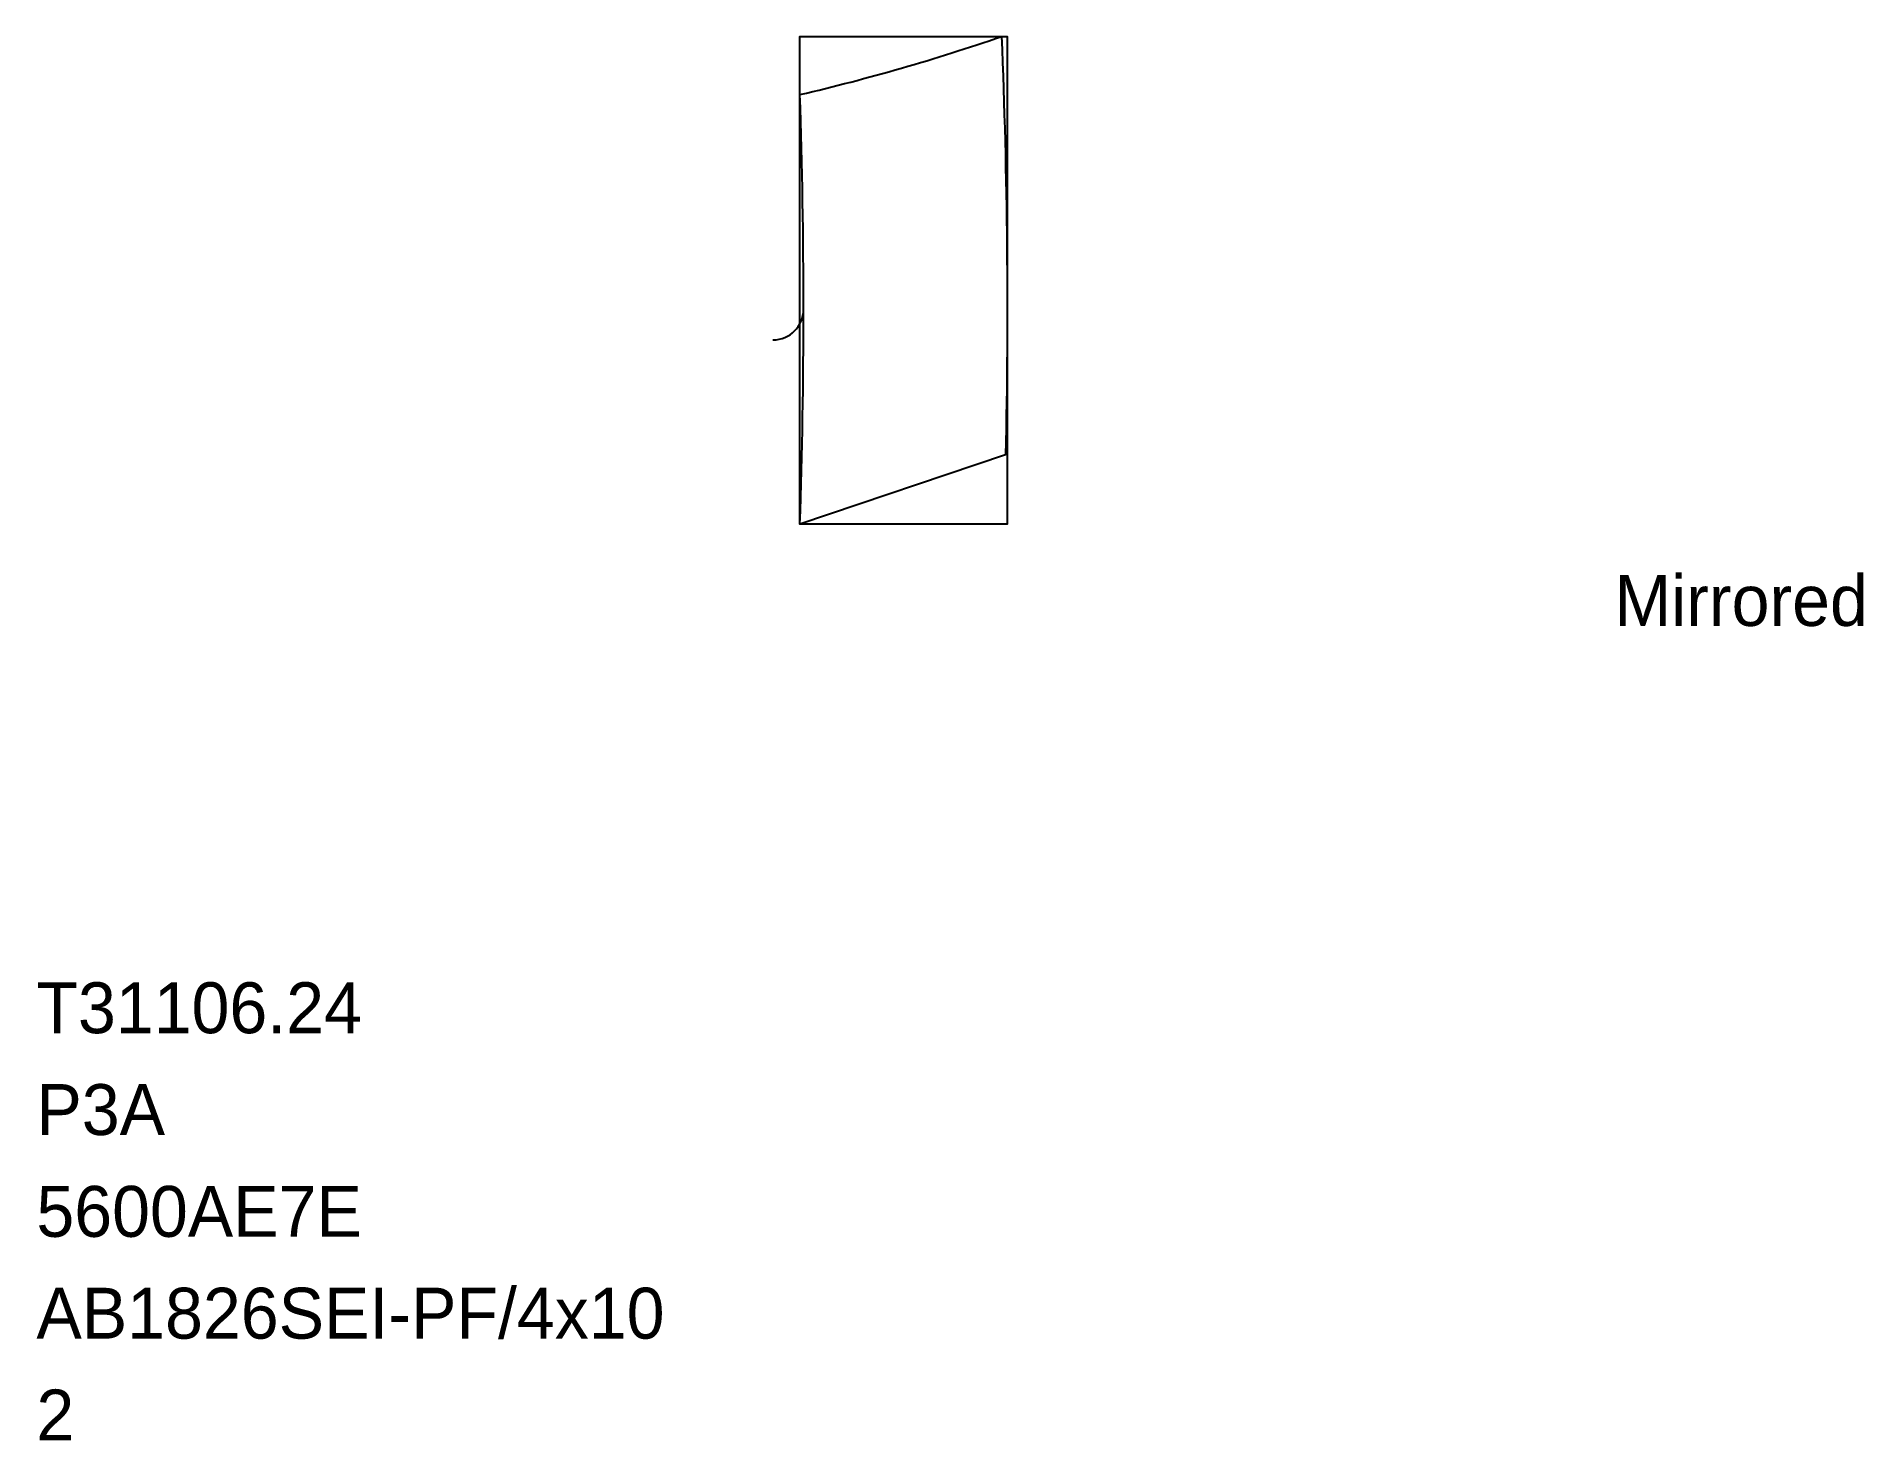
# Model space of a CAD drawing. Header units: metres. Extents: x -7.5 to 10.4, y -9 to 4.8.
import ezdxf

# ---------------------------------------------------------------- set-up
doc = ezdxf.new("R2010")
doc.units = ezdxf.units.M

msp = doc.modelspace()

# ---------------------------------------------------------------- linework, layer by layer
at = {"layer": 'BORDER_Z0P04', "color": 7}
msp.add_lwpolyline([(0, 0), (0, 4.789), (2.035, 4.789), (2.035, 0)], close=True, dxfattribs=at)
at = {"layer": 'ROUTE_Z0P25LT130RAMP', "color": 3}
msp.add_lwpolyline([(-0.264959, 1.809299, 0.414213562), (0.035041, 2.109299, 0.00830565), (0, 4.218614, 0.025224141), (1.980206, 4.789, -0.015688396), (2.019437, 0.679618), (0, -0.000016, 0.00830565), (0.035041, 2.109299)], format="xyb", dxfattribs=at)

# ---------------------------------------------------------------- texts
at = {"layer": 'DESCRIPTION', "color": 1}
msp.add_text('P3A', height=0.5, dxfattribs=at).set_placement((-7.5, -6))
at = {"layer": 'FILENAME', "color": 1}
msp.add_text('5600AE7E', height=0.5, dxfattribs=at).set_placement((-7.5, -7))
at = {"layer": 'ITEMNUMBER', "color": 1}
msp.add_text('T31106.24', height=0.5, dxfattribs=at).set_placement((-7.5, -5))
at = {"layer": 'MATERIALNAME', "color": 1}
msp.add_text('AB1826SEI-PF/4x10', height=0.5, dxfattribs=at).set_placement((-7.5, -8))
at = {"layer": 'Qty', "color": 1}
msp.add_text('2', height=0.5, dxfattribs=at).set_placement((-7.5, -9))
at = {"layer": 'RUNFIELD', "color": 1}
msp.add_text('Mirrored', height=0.5, dxfattribs=at).set_placement((8, -1))

doc.saveas('drawing.dxf')
